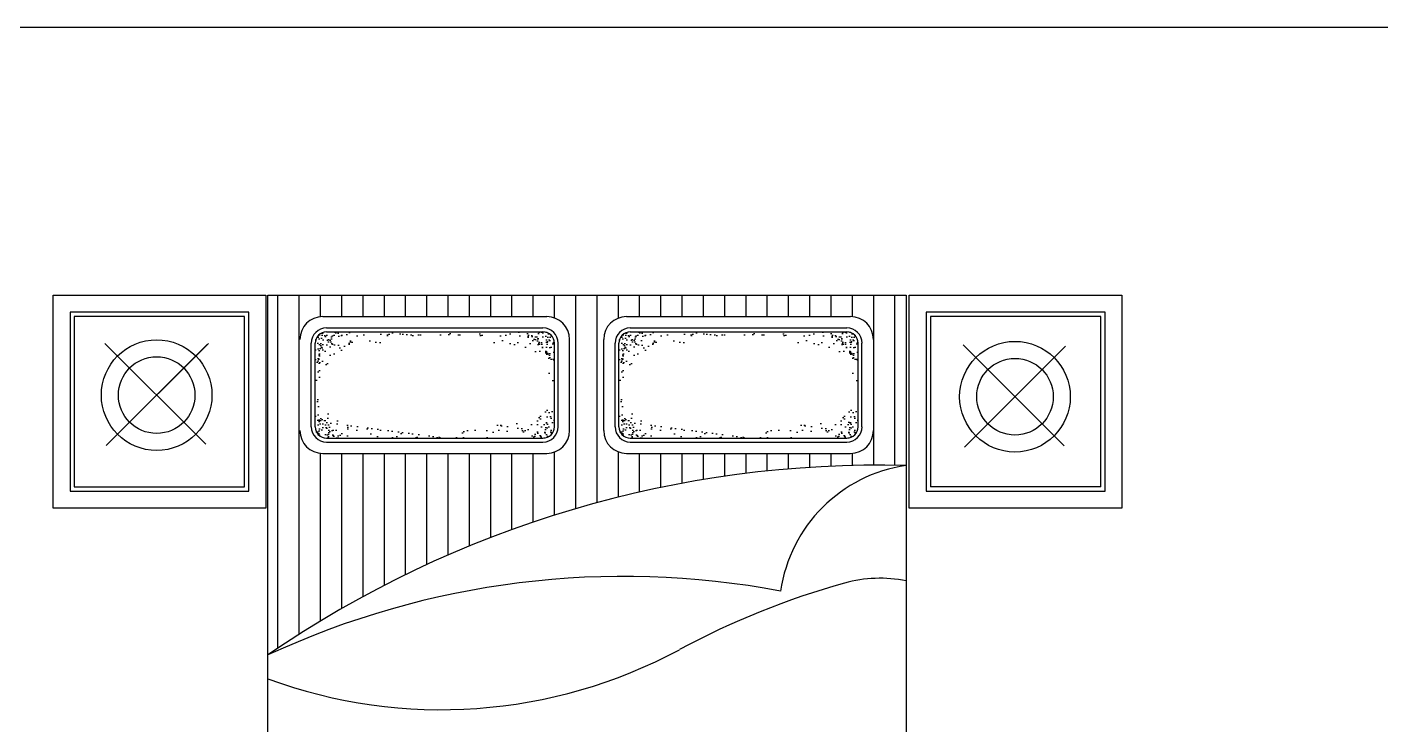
# Model space of a CAD drawing. Header units: inches. Extents: x 11.4 to 53.9, y 13.7 to 38.5.
# Drawn here: x 40.08 to 43.267, y 29.168 to 30.809 of the extents above; entities that cross this region are included whole.
import ezdxf

# ---------------------------------------------------------------- set-up
doc = ezdxf.new("R2010")
doc.units = ezdxf.units.IN
doc.header["$MEASUREMENT"] = 0
for name, color, linetype in [('02', 2, 'Continuous'), ('1', 1, 'Continuous'), ('8', 8, 'Continuous')]:
    doc.layers.add(name, color=color, linetype=linetype)
pattern_1 = [(322.5, (97.940635, 26.196605), (-0.001126233, -0.034448923), [0, -0.027175481, 0, -0.03039363, 0, -0.029052734]), (352.5, (97.940635, 26.196605), (0.03164114, -0.050456037), [0, -0.014660457, 0, -0.02449369, 0, -0.009386268]), (32.5, (97.918644, 26.196605), (0.055676515, -0.000101176), [0, -0.008939303, 0, -0.03218149, 0, -0.042014724]), (42.5, (97.918644, 26.196605), (0.053745352, -0.015691615), [0, -0.004469651, 0, -0.021096755, 0, -0.024136118])]
pattern_2 = [(322.5, (98.655813, 26.196605), (-0.001126233, -0.034448923), [0, -0.027175481, 0, -0.03039363, 0, -0.029052734]), (352.5, (98.655813, 26.196605), (0.03164114, -0.050456037), [0, -0.014660457, 0, -0.02449369, 0, -0.009386268]), (32.5, (98.633822, 26.196605), (0.055676515, -0.000101176), [0, -0.008939303, 0, -0.03218149, 0, -0.042014724]), (42.5, (98.63382, 26.196605), (0.053745352, -0.015691615), [0, -0.004469651, 0, -0.021096755, 0, -0.024136118])]

msp = doc.modelspace()

# ---------------------------------------------------------------- hatches: boundary and pattern name
at = {"layer": '8'}
h = msp.add_hatch(dxfattribs=at)
h.set_pattern_fill('AR-SAND', color=256, scale=0.019071, angle=270, style=0)
h.set_pattern_definition(pattern_1)
h.paths.add_polyline_path([(41.2724, 29.8883), (41.3001, 29.9096), (41.3215, 29.9533), (41.3215, 29.8887), (41.3205, 29.8866), (41.2928, 29.8653), (41.2118, 29.8504), (41.1554, 29.8422), (40.978, 29.8422), (41.1914, 29.8734)])
h.paths.add_polyline_path([(41.2639, 30.0506), (41.1829, 30.0655), (41.0414, 30.0862), (41.0844, 30.0925), (41.1907, 30.0925), (41.2008, 30.091), (41.2817, 30.0761), (41.3094, 30.0548), (41.3215, 30.0302), (41.3215, 29.9683), (41.2916, 30.0293)])
h.paths.add_polyline_path([(40.9984, 30.0925), (41.0414, 30.0862), (40.9057, 30.0664), (40.8248, 30.0515), (40.7971, 30.0302), (40.7583, 29.9513), (40.7583, 30.021), (40.775, 30.0548), (40.8026, 30.0761), (40.8836, 30.091), (40.8937, 30.0925)])
h = msp.add_hatch(dxfattribs=at)
h.set_pattern_fill('AR-SAND,_O', color=256, scale=0.009535, angle=360)
h.set_pattern_definition([(232.5, (97.940635, 26.196605), (-0.0172244613, 0.0005631167), [0, -0.0135877404, 0, -0.015196815, 0, -0.0145263672]), (262.5, (97.940635, 26.196605), (-0.0252280185, -0.01582057), [0, -0.0073302284, 0, -0.012246845, 0, -0.004693134]), (302.5, (97.940635, 26.2076), (-5.0588e-05, -0.0278382573), [0, -0.0044696514, 0, -0.0160907452, 0, -0.0210073618]), (312.5, (97.940635, 26.2076), (-0.007845808, -0.026872676), [0, -0.0022348257, 0, -0.0105483774, 0, -0.012068059])])
edge = h.paths.add_edge_path()
edge.add_line((40.7583, 30.0128), (40.7583, 30.0657))
edge.add_ellipse((40.7852, 30.0657), major_axis=(-0.019, -0.019), ratio=1, start_angle=225, end_angle=315, ccw=False)
edge.add_line((40.7852, 30.0925), (40.8513, 30.0925))
edge.add_line((40.8513, 30.0925), (40.8045, 30.0685))
edge.add_line((40.8045, 30.0685), (40.7583, 30.0128))
edge = h.paths.add_edge_path()
edge.add_line((40.7945, 29.8688), (40.8465, 29.8422))
edge.add_line((40.8465, 29.8422), (40.7852, 29.8422))
edge.add_ellipse((40.7852, 29.869), major_axis=(-0.019, -0.019), ratio=1, start_angle=315, end_angle=405, ccw=False)
edge.add_line((40.7583, 29.869), (40.7583, 29.9125))
edge.add_line((40.7583, 29.9125), (40.7945, 29.8688))
edge = h.paths.add_edge_path()
edge.add_line((41.2947, 29.8422), (41.2521, 29.8422))
edge.add_line((41.2521, 29.8422), (41.2805, 29.8567))
edge.add_line((41.2805, 29.8567), (41.3215, 29.9063))
edge.add_line((41.3215, 29.9063), (41.3215, 29.869))
edge.add_ellipse((41.2947, 29.869), major_axis=(0.019, -0.019), ratio=1, start_angle=-45, end_angle=45, ccw=False)
edge = h.paths.add_edge_path()
edge.add_line((41.3215, 30.0657), (41.3215, 30.019))
edge.add_line((41.3215, 30.019), (41.2805, 30.0685))
edge.add_line((41.2805, 30.0685), (41.2337, 30.0925))
edge.add_line((41.2337, 30.0925), (41.2947, 30.0925))
edge.add_ellipse((41.2947, 30.0657), major_axis=(-0.019, -0.019), ratio=1, start_angle=135, end_angle=225, ccw=False)
h = msp.add_hatch(dxfattribs=at)
h.set_pattern_fill('AR-SAND', color=256, scale=0.019071, angle=270, style=0)
h.set_pattern_definition(pattern_2)
h.paths.add_polyline_path([(41.9876, 29.8883), (42.0152, 29.9096), (42.0367, 29.9533), (42.0367, 29.8887), (42.0357, 29.8866), (42.008, 29.8653), (41.927, 29.8504), (41.8706, 29.8422), (41.6932, 29.8422), (41.9066, 29.8734)])
h.paths.add_polyline_path([(41.979, 30.0506), (41.8981, 30.0655), (41.7566, 30.0862), (41.7995, 30.0925), (41.9059, 30.0925), (41.916, 30.091), (41.9969, 30.0761), (42.0246, 30.0548), (42.0367, 30.0302), (42.0367, 29.9683), (42.0067, 30.0293)])
h.paths.add_polyline_path([(41.7136, 30.0925), (41.7566, 30.0862), (41.6209, 30.0664), (41.5399, 30.0515), (41.5122, 30.0302), (41.4735, 29.9513), (41.4735, 30.021), (41.4901, 30.0548), (41.5178, 30.0761), (41.5988, 30.091), (41.6089, 30.0925)])
h = msp.add_hatch(dxfattribs=at)
h.set_pattern_fill('AR-SAND,_O', color=256, scale=0.009535, angle=360)
h.set_pattern_definition([(232.5, (98.655813, 26.196605), (-0.0172244613, 0.0005631167), [0, -0.0135877404, 0, -0.015196815, 0, -0.0145263672]), (262.5, (98.655813, 26.196605), (-0.0252280185, -0.01582057), [0, -0.0073302284, 0, -0.012246845, 0, -0.004693134]), (302.5, (98.655813, 26.2076), (-5.0588e-05, -0.0278382573), [0, -0.0044696514, 0, -0.0160907452, 0, -0.0210073618]), (312.5, (98.655813, 26.2076), (-0.007845808, -0.026872676), [0, -0.0022348257, 0, -0.0105483774, 0, -0.012068059])])
edge = h.paths.add_edge_path()
edge.add_line((41.4735, 30.0128), (41.4735, 30.0657))
edge.add_ellipse((41.5003, 30.0657), major_axis=(-0.019, -0.019), ratio=1, start_angle=225, end_angle=315, ccw=False)
edge.add_line((41.5003, 30.0925), (41.5665, 30.0925))
edge.add_line((41.5665, 30.0925), (41.5197, 30.0685))
edge.add_line((41.5197, 30.0685), (41.4735, 30.0128))
edge = h.paths.add_edge_path()
edge.add_line((41.5097, 29.8688), (41.5617, 29.8422))
edge.add_line((41.5617, 29.8422), (41.5003, 29.8422))
edge.add_ellipse((41.5003, 29.869), major_axis=(-0.019, -0.019), ratio=1, start_angle=315, end_angle=405, ccw=False)
edge.add_line((41.4735, 29.869), (41.4735, 29.9125))
edge.add_line((41.4735, 29.9125), (41.5097, 29.8688))
edge = h.paths.add_edge_path()
edge.add_line((42.0099, 29.8422), (41.9673, 29.8422))
edge.add_line((41.9673, 29.8422), (41.9956, 29.8567))
edge.add_line((41.9956, 29.8567), (42.0367, 29.9063))
edge.add_line((42.0367, 29.9063), (42.0367, 29.869))
edge.add_ellipse((42.0099, 29.869), major_axis=(0.019, -0.019), ratio=1, start_angle=-45, end_angle=45, ccw=False)
edge = h.paths.add_edge_path()
edge.add_line((42.0367, 30.0657), (42.0367, 30.019))
edge.add_line((42.0367, 30.019), (41.9956, 30.0685))
edge.add_line((41.9956, 30.0685), (41.9489, 30.0925))
edge.add_line((41.9489, 30.0925), (42.0099, 30.0925))
edge.add_ellipse((42.0099, 30.0657), major_axis=(-0.019, -0.019), ratio=1, start_angle=135, end_angle=225, ccw=False)
h = msp.add_hatch(dxfattribs=at)
h.set_pattern_fill('AR-SAND', color=256, scale=0.019071, angle=270, style=0)
h.set_pattern_definition(pattern_1)
h.paths.add_polyline_path([(40.8962, 29.8662), (41.0606, 29.8422), (40.9045, 29.8422), (40.8804, 29.8457), (40.7995, 29.8606), (40.7718, 29.8819), (40.7583, 29.9093), (40.7583, 29.962), (40.7876, 29.9024), (40.8153, 29.8811)])
h = msp.add_hatch(dxfattribs=at)
h.set_pattern_fill('AR-SAND', color=256, scale=0.019071, angle=270, style=0)
h.set_pattern_definition(pattern_2)
h.paths.add_polyline_path([(41.6114, 29.8662), (41.7758, 29.8422), (41.6197, 29.8422), (41.5956, 29.8457), (41.5147, 29.8606), (41.487, 29.8819), (41.4735, 29.9093), (41.4735, 29.962), (41.5028, 29.9024), (41.5305, 29.8811)])

# ---------------------------------------------------------------- linework, layer by layer
at = {"layer": '02'}
for p, q in [((40.1415, 30.1787, 0.3429), (40.6423, 30.1787, 0.3429)), ((40.1415, 29.6779, 0.3429), (40.1415, 30.1787, 0.3429)), ((40.6423, 30.1787, 0.3429), (40.6423, 29.6779, 0.3429)), ((40.6474, 30.1787, 0.3429), (42.1498, 30.1787, 0.3429)), ((40.6474, 28.2556, 0.3429), (40.6474, 30.1787, 0.3429)), ((40.6709, 29.3484, 0.3429), (40.6709, 30.1787, 0.3429)), ((40.7209, 29.3811, 0.3429), (40.7209, 30.1787, 0.3429)), ((40.771, 30.128, 0.3429), (40.771, 30.1787, 0.3429)), ((40.8211, 30.1282, 0.3429), (40.8211, 30.1787, 0.3429)), ((40.8712, 30.1282, 0.3429), (40.8712, 30.1787, 0.3429)), ((40.9213, 30.1282, 0.3429), (40.9213, 30.1787, 0.3429)), ((40.9713, 30.1282, 0.3429), (40.9713, 30.1787, 0.3429)), ((41.0214, 30.1282, 0.3429), (41.0214, 30.1787, 0.3429)), ((41.0715, 30.1282, 0.3429), (41.0715, 30.1787, 0.3429)), ((41.1216, 30.1282, 0.3429), (41.1216, 30.1787, 0.3429)), ((41.1717, 30.1282, 0.3429), (41.1717, 30.1787, 0.3429)), ((41.2217, 30.1282, 0.3429), (41.2217, 30.1787, 0.3429)), ((41.2718, 30.1282, 0.3429), (41.2718, 30.1787, 0.3429)), ((41.3219, 30.125, 0.3429), (41.3219, 30.1787, 0.3429)), ((41.372, 29.6766, 0.3429), (41.372, 30.1787, 0.3429)), ((41.4221, 29.6907, 0.3429), (41.4221, 30.1787, 0.3429)), ((41.4722, 30.1247, 0.3429), (41.4722, 30.1787, 0.3429)), ((41.5222, 30.1282, 0.3429), (41.5222, 30.1787, 0.3429)), ((41.5723, 30.1282, 0.3429), (41.5723, 30.1787, 0.3429)), ((41.6224, 30.1282, 0.3429), (41.6224, 30.1787, 0.3429)), ((41.6725, 30.1282, 0.3429), (41.6725, 30.1787, 0.3429)), ((41.7226, 30.1282, 0.3429), (41.7226, 30.1787, 0.3429)), ((41.7726, 30.1282, 0.3429), (41.7726, 30.1787, 0.3429)), ((41.8227, 30.1282, 0.3429), (41.8227, 30.1787, 0.3429)), ((41.8728, 30.1282, 0.3429), (41.8728, 30.1787, 0.3429)), ((41.9229, 30.1282, 0.3429), (41.9229, 30.1787, 0.3429)), ((41.973, 30.1282, 0.3429), (41.973, 30.1787, 0.3429)), ((42.023, 30.1281, 0.3429), (42.023, 30.1787, 0.3429)), ((42.0731, 29.7788, 0.3429), (42.0731, 30.1787, 0.3429)), ((42.1232, 29.7786, 0.3429), (42.1232, 30.1787, 0.3429)), ((42.1498, 30.1787, 0.3429), (42.1498, 28.2556, 0.3429)), ((42.1568, 29.6779, 0.3429), (42.1568, 30.1787, 0.3429)), ((42.1568, 30.1787, 0.3429), (42.6576, 30.1787, 0.3429)), ((42.6576, 30.1787, 0.3429), (42.6576, 29.6779, 0.3429)), ((40.6022, 30.1386, 0.3429), (40.1815, 30.1386, 0.3429)), ((40.1815, 30.1386, 0.3429), (40.1815, 29.7179, 0.3429)), ((40.5922, 30.1286, 0.3429), (40.1916, 30.1286, 0.3429)), ((40.1916, 30.1286, 0.3429), (40.1916, 29.7279, 0.3429)), ((40.5922, 29.7279, 0.3429), (40.5922, 30.1286, 0.3429)), ((40.6022, 29.7179, 0.3429), (40.6022, 30.1386, 0.3429)), ((40.7762, 30.1282, 0.3429), (41.3036, 30.1282, 0.3429)), ((41.4914, 30.1282, 0.3429), (42.0188, 30.1282, 0.3429)), ((42.6176, 30.1386, 0.3429), (42.1969, 30.1386, 0.3429)), ((42.1969, 30.1386, 0.3429), (42.1969, 29.7179, 0.3429)), ((42.6076, 30.1286, 0.3429), (42.2069, 30.1286, 0.3429)), ((42.2069, 30.1286, 0.3429), (42.2069, 29.7279, 0.3429)), ((42.6076, 29.7279, 0.3429), (42.6076, 30.1286, 0.3429)), ((42.6176, 29.7179, 0.3429), (42.6176, 30.1386, 0.3429)), ((40.7852, 30.1014, 0.3429), (41.2947, 30.1014, 0.3429)), ((40.7852, 30.0925, 0.3429), (41.2947, 30.0925, 0.3429)), ((41.5003, 30.1014, 0.3429), (42.0099, 30.1014, 0.3429)), ((41.5003, 30.0925, 0.3429), (42.0099, 30.0925, 0.3429)), ((40.5009, 29.8281, 0.3429), (40.2637, 30.0653, 0.3429)), ((40.5041, 30.0622, 0.3429), (40.2668, 29.8249, 0.3429)), ((40.27, 29.8281, 0.3429), (40.5072, 30.0653, 0.3429)), ((40.7494, 29.869, 0.3429), (40.7494, 30.0657, 0.3429)), ((40.7583, 29.869, 0.3429), (40.7583, 30.0657, 0.3429)), ((41.3215, 29.869, 0.3429), (41.3215, 30.0657, 0.3429)), ((41.3305, 29.869, 0.3429), (41.3305, 30.0657, 0.3429)), ((41.3573, 29.8601, 0.3429), (41.3573, 30.0746, 0.3429)), ((41.4378, 29.8601, 0.3429), (41.4378, 30.0746, 0.3429)), ((41.4646, 29.869, 0.3429), (41.4646, 30.0657, 0.3429)), ((41.4735, 29.869, 0.3429), (41.4735, 30.0657, 0.3429)), ((42.0367, 29.869, 0.3429), (42.0367, 30.0657, 0.3429)), ((42.0456, 29.869, 0.3429), (42.0456, 30.0657, 0.3429)), ((42.5212, 29.8243, 0.3429), (42.284, 30.0616, 0.3429)), ((42.5243, 30.0584, 0.3429), (42.2871, 29.8212, 0.3429)), ((40.7852, 29.8422, 0.3429), (41.2947, 29.8422, 0.3429)), ((40.7852, 29.8332, 0.3429), (41.2947, 29.8332, 0.3429)), ((41.5003, 29.8422, 0.3429), (42.0099, 29.8422, 0.3429)), ((41.5003, 29.8332, 0.3429), (42.0099, 29.8332, 0.3429)), ((42.0731, 29.8486, 0.3429), (42.0715, 29.8501, 0.3429)), ((40.771, 29.4122, 0.3429), (40.771, 29.8067, 0.3429)), ((40.7762, 29.8064, 0.3429), (41.3036, 29.8064, 0.3429)), ((40.8211, 29.4417, 0.3429), (40.8211, 29.8064, 0.3429)), ((40.8712, 29.4697, 0.3429), (40.8712, 29.8064, 0.3429)), ((40.9213, 29.4963, 0.3429), (40.9213, 29.8064, 0.3429)), ((40.9713, 29.5214, 0.3429), (40.9713, 29.8064, 0.3429)), ((41.0214, 29.5452, 0.3429), (41.0214, 29.8064, 0.3429)), ((41.0715, 29.5676, 0.3429), (41.0715, 29.8064, 0.3429)), ((41.1216, 29.5888, 0.3429), (41.1216, 29.8064, 0.3429)), ((41.1717, 29.6087, 0.3429), (41.1717, 29.8064, 0.3429)), ((41.2217, 29.6275, 0.3429), (41.2217, 29.8064, 0.3429)), ((41.2718, 29.645, 0.3429), (41.2718, 29.8064, 0.3429)), ((41.3219, 29.6613, 0.3429), (41.3219, 29.8096, 0.3429)), ((41.4722, 29.7037, 0.3429), (41.4722, 29.81, 0.3429)), ((41.4914, 29.8064, 0.3429), (42.0188, 29.8064, 0.3429)), ((41.5222, 29.7156, 0.3429), (41.5222, 29.8064, 0.3429)), ((41.5723, 29.7265, 0.3429), (41.5723, 29.8064, 0.3429)), ((41.6224, 29.7363, 0.3429), (41.6224, 29.8064, 0.3429)), ((41.6725, 29.745, 0.3429), (41.6725, 29.8064, 0.3429)), ((41.7226, 29.7528, 0.3429), (41.7226, 29.8064, 0.3429)), ((41.7726, 29.7595, 0.3429), (41.7726, 29.8064, 0.3429)), ((41.8227, 29.7652, 0.3429), (41.8227, 29.8064, 0.3429)), ((41.8728, 29.7699, 0.3429), (41.8728, 29.8064, 0.3429)), ((41.9229, 29.7736, 0.3429), (41.9229, 29.8064, 0.3429)), ((41.973, 29.7764, 0.3429), (41.973, 29.8064, 0.3429)), ((42.023, 29.7781, 0.3429), (42.023, 29.8066, 0.3429)), ((40.1815, 29.7179, 0.3429), (40.6022, 29.7179, 0.3429)), ((40.1916, 29.7279, 0.3429), (40.5922, 29.7279, 0.3429)), ((42.1969, 29.7179, 0.3429), (42.6176, 29.7179, 0.3429)), ((42.6076, 29.7279, 0.3429), (42.2069, 29.7279, 0.3429)), ((40.6423, 29.6779, 0.3429), (40.1415, 29.6779, 0.3429)), ((42.6576, 29.6779, 0.3429), (42.1568, 29.6779, 0.3429))]:
    msp.add_line(p, q, dxfattribs=at)
for centre, radius in [((40.3854, 29.9436, 0.3429), 0.1302), ((42.4057, 29.9398, 0.3429), 0.1302), ((40.3854, 29.9436, 0.3429), 0.0901), ((42.4057, 29.9398, 0.3429), 0.0901)]:
    msp.add_circle(centre, radius, dxfattribs=at)
for centre, radius, start, end in [((40.7762, 30.0746, 0.3429), 0.0536, 90, 180), ((41.3036, 30.0746, 0.3429), 0.0536, 0, 90), ((41.4914, 30.0746, 0.3429), 0.0536, 90, 180), ((42.0188, 30.0746, 0.3429), 0.0536, 0, 90), ((40.7852, 30.0657, 0.3429), 0.0358, 90, 180), ((40.7852, 30.0657, 0.3429), 0.0268, 90, 180), ((41.2947, 30.0657, 0.3429), 0.0358, 0, 90), ((41.2947, 30.0657, 0.3429), 0.0268, 0, 90), ((41.5003, 30.0657, 0.3429), 0.0358, 90, 180), ((41.5003, 30.0657, 0.3429), 0.0268, 90, 180), ((42.0099, 30.0657, 0.3429), 0.0358, 0, 90), ((42.0099, 30.0657, 0.3429), 0.0268, 0, 90), ((40.7762, 29.8601, 0.3429), 0.0536, 180, 270), ((40.7852, 29.869, 0.3429), 0.0358, 180, 270), ((40.7852, 29.869, 0.3429), 0.0268, 180, 270), ((41.2947, 29.869, 0.3429), 0.0358, 270, 0), ((41.2947, 29.869, 0.3429), 0.0268, 270, 0), ((41.3036, 29.8601, 0.3429), 0.0536, 270, 0), ((41.4914, 29.8601, 0.3429), 0.0536, 180, 270), ((41.5003, 29.869, 0.3429), 0.0358, 180, 270), ((41.5003, 29.869, 0.3429), 0.0268, 180, 270), ((42.0099, 29.869, 0.3429), 0.0358, 270, 0), ((42.0099, 29.869, 0.3429), 0.0268, 270, 0), ((42.0188, 29.8601, 0.3429), 0.0536, 270, 0), ((42.0856, 27.2389, 0.3429), 2.5399, 88.5512, 124.4879), ((42.1993, 29.4327, 0.3429), 0.3489, 98.1587, 171.7729), ((41.4845, 27.5287, 0.3429), 1.9885, 79.2916, 114.8966), ((42.0877, 29.203, 0.3429), 0.3098, 78.4447, 105.6132), ((42.5157, 27.6714, 0.3429), 1.9001, 105.6132, 118.2641), ((41.0554, 30.3876, 0.3429), 1.1838, 249.838, 298.2641)]:
    msp.add_arc(centre, radius, start, end, dxfattribs=at)
at = {"layer": '1'}
msp.add_line((33.248, 30.809), (53.5742, 30.809), dxfattribs=at)

doc.saveas('drawing.dxf')
